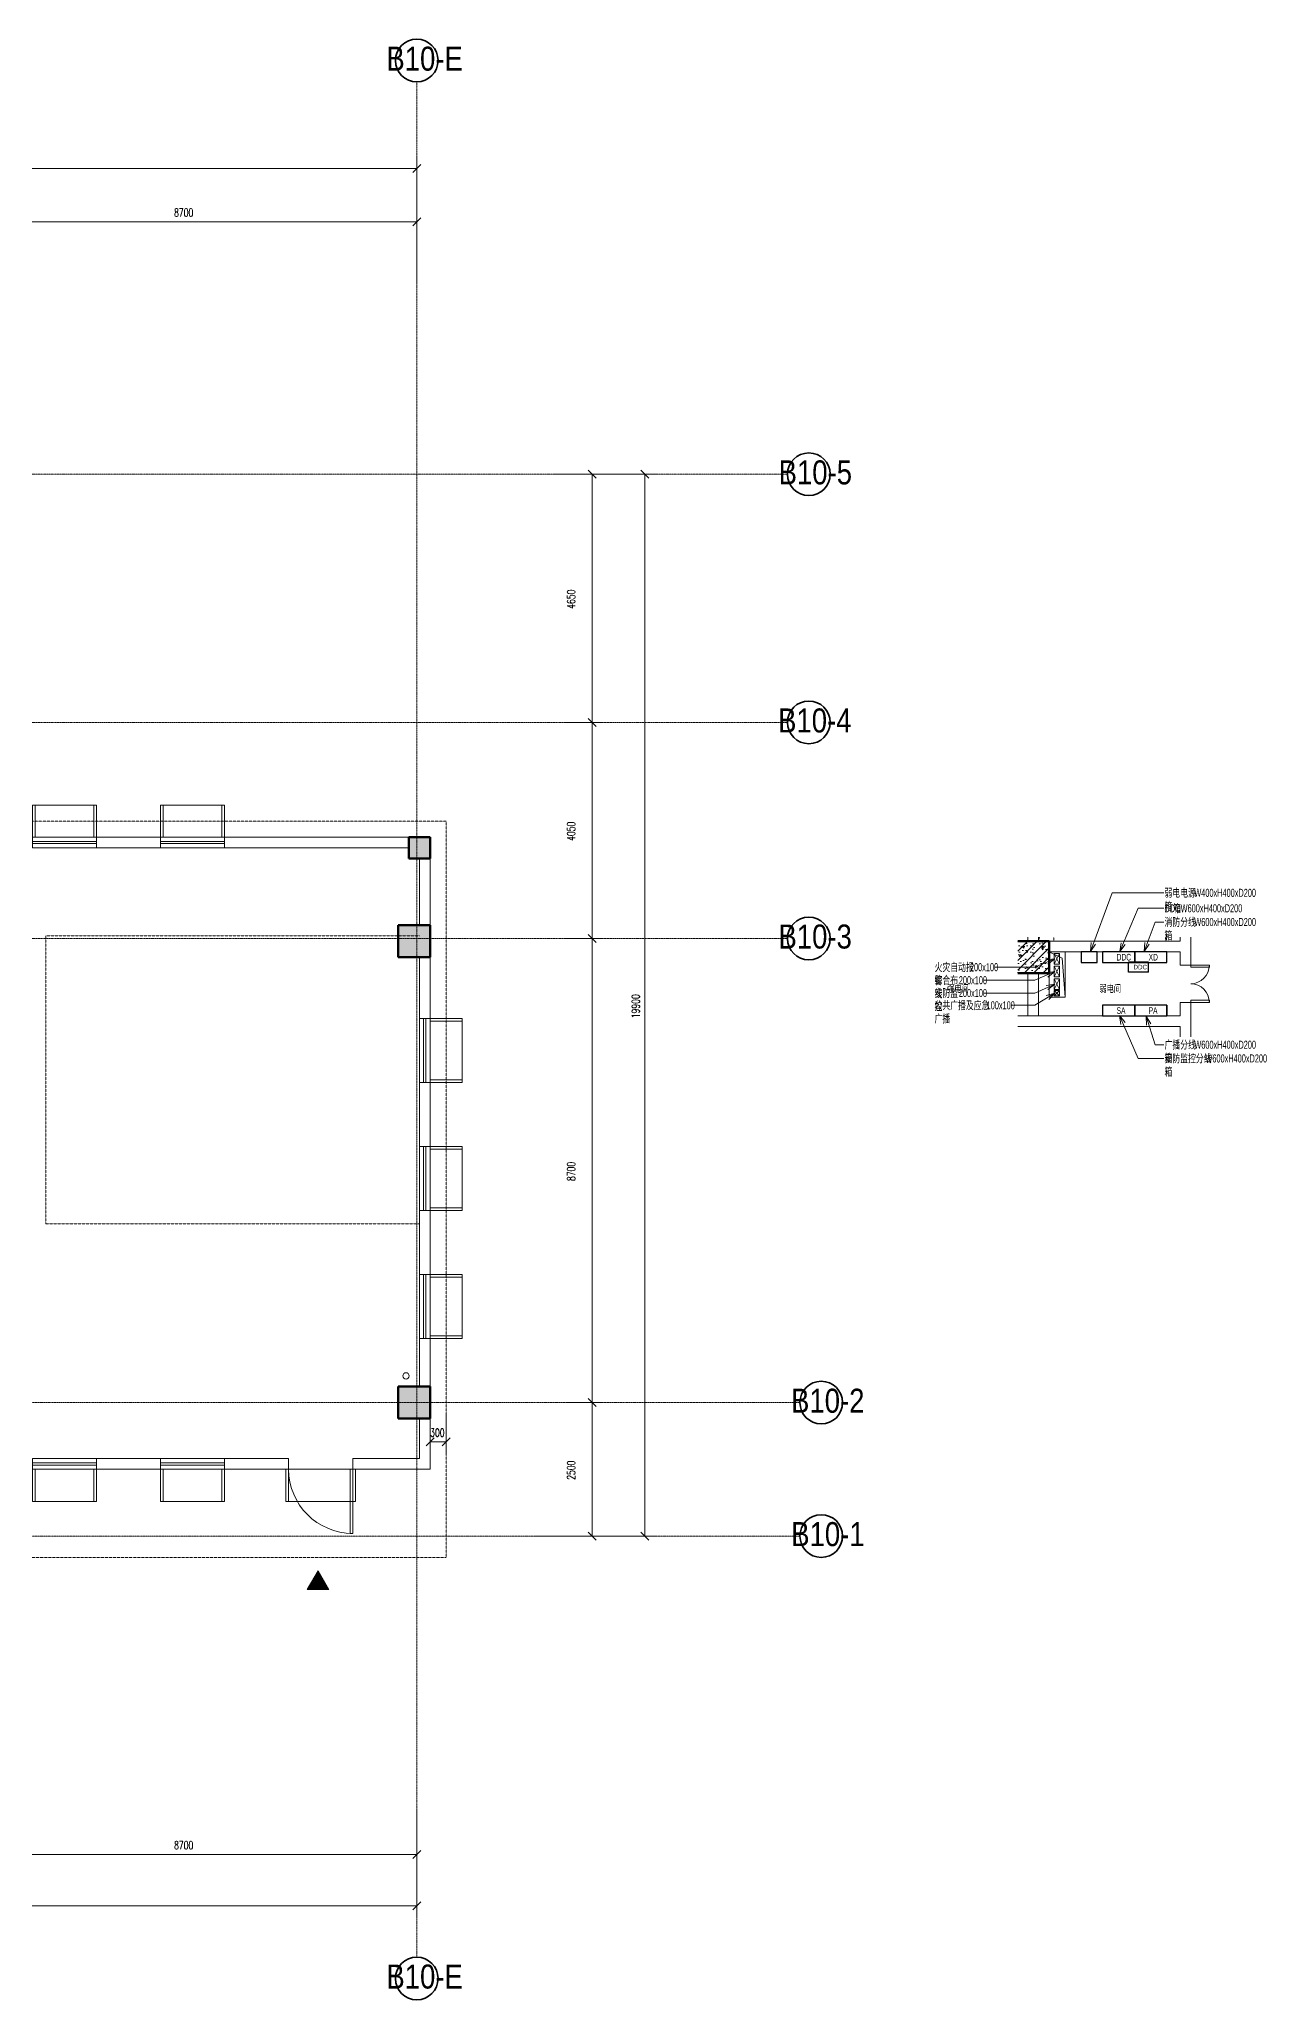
# Model space of a CAD drawing. Header units: millimetres. Extents: x 147808 to 207182, y -28592 to 8154.
# Drawn here: x 184325 to 207182, y -28592 to 8154 of the extents above; entities that cross this region are included whole.
import ezdxf

# ---------------------------------------------------------------- set-up
doc = ezdxf.new("R2010")
doc.units = ezdxf.units.MM
for name, pattern in [('TJ Dash', [1.6, 1, -0.6]), ('TJ Dash 2x', [3, 2, -1]), ('轴网线', [22.24, 12.7, -3.18, 3.18, -3.18])]:
    doc.linetypes.add(name, pattern=pattern)
for name, color, linetype, lineweight in [('A-____-____-DIMS', 7, 'Continuous', 5), ('A-____-____-DIMS-100', 7, 'Continuous', 5), ('A-____-NOTE-TEXT', 7, 'Continuous', 5), ('A-AREA-____-IDEN', 7, 'Continuous', 5), ('A-DETL-____-OTLN', 7, 'Continuous', 5), ('A-DETL-GENF-OTLN', 7, 'Continuous', 5), ('A-WALL-____-MCUT', 7, 'Continuous', 13), ('A-WALL-____-OTLN', 7, 'Continuous', 13), ('E-CABL-TRAY-OTLN', 7, 'Continuous', 35), ('G-____-____-TEXT', 7, 'Continuous', 5), ('Q-SPCQ-____-OTLN', 7, 'Continuous', 5), ('S-GRID-____-IDEN', 7, 'Continuous', 5), ('S-GRID-____-OTLN', 7, 'Continuous', 5)]:
    doc.layers.add(name, color=color, linetype=linetype, lineweight=lineweight)
for name, color, linetype, lineweight, true_color in [('A-DOOR-____-MCUT', 7, 'Continuous', 13, 0x00007f), ('A-DOOR-____-OTLN', 5, 'Continuous', 13, 0x0000ff), ('A-FLOR-____-OTLN', 7, 'Continuous', 13, 0x007f00), ('A-GLAZ-____-MCUT', 7, 'Continuous', 13, 0x007f00), ('A-GLAZ-____-OTLN', 7, 'Continuous', 13, 0x00007f)]:
    doc.layers.add(name, color=color, linetype=linetype, lineweight=lineweight, true_color=true_color)
doc.styles.add('RomanD', font='romand__.ttf', dxfattribs={"width": 0.7, "height": 150})
doc.styles.add('TJ_FangSong_1', font='', dxfattribs={"height": 85})
doc.styles.add('TJ_FangSong_Narrow', font='', dxfattribs={"height": 450})
doc.styles.add('TJ_FangSong_Narrow_2', font='', dxfattribs={"width": 0.7, "height": 125})
doc.styles.add('TJ_FangSong_Narrow_3', font='', dxfattribs={"width": 0.7, "height": 150})
doc.styles.add('仿宋_2', font='', dxfattribs={"width": 0.7, "height": 137.5})
doc.styles.get('TJ_FangSong_1').set_extended_font_data('TJ_FangSong')
doc.styles.get('TJ_FangSong_Narrow').set_extended_font_data('TJ_FangSong_Narrow')
doc.styles.get('TJ_FangSong_Narrow_2').set_extended_font_data('TJ_FangSong_Narrow')
doc.styles.get('TJ_FangSong_Narrow_3').set_extended_font_data('TJ_FangSong_Narrow')
doc.styles.get('仿宋_2').set_extended_font_data('FangSong')
doc.dimstyles.new('对角线_-_1_5mm_RomanD_1_20', dxfattribs={"dimscale": 304.8, "dimtxt": 150.53621, "dimasz": 0.492126, "dimexe": 0.656168, "dimexo": 0.0625, "dimgap": 0.164042, "dimtad": 1, "dimdec": 0, "dimzin": 0, "dimdsep": 46, "dimtxsty": 'RomanD', "dimblk1": 'OBLIQUE', "dimblk2": 'OBLIQUE', "dimsah": 1, "dimcen": 0.09, "dimazin": 0, "dimtfac": 1, "dimtdec": 4, "dimtix": 1, "dimtmove": 2, "dimatfit": 3, "dimfxl": 1.64042, "dimfxlon": 1, "dimtvp": 1, "dimtolj": 1, "dimtzin": 0, "dimarcsym": 2})
doc.dimstyles.new('对角线_-_1_5mm_RomanD_1_20_1', dxfattribs={"dimscale": 304.8, "dimtxt": 150.53621, "dimasz": 0.492126, "dimexe": 0.656168, "dimexo": 0.0625, "dimgap": 0.164042, "dimtad": 1, "dimdec": 0, "dimzin": 0, "dimdsep": 46, "dimtxsty": 'RomanD', "dimblk1": 'OBLIQUE', "dimblk2": 'OBLIQUE', "dimsah": 1, "dimcen": 0.09, "dimazin": 0, "dimtfac": 1, "dimtdec": 4, "dimtix": 1, "dimtmove": 0, "dimatfit": 3, "dimfxl": 1.64042, "dimfxlon": 1, "dimtvp": 1, "dimtolj": 1, "dimtzin": 0, "dimarcsym": 2})

# ---------------------------------------------------------------- blocks, each defined once
blk = doc.blocks.new('双层单列 - 双层单列-2855370-ELV_1F')
at = {"layer": 'A-GLAZ-____-MCUT', "color": 251, "lineweight": 5, "true_color": 0x515151}
for p, q in [((-600, -700), (-600, -100)), ((-550, -100), (-550, -700)), ((550, -700), (550, -100)), ((600, -100), (600, -700)), ((-550, -700), (-600, -700)), ((600, -700), (550, -700))]:
    blk.add_line(p, q, dxfattribs=at)
at = {"layer": 'A-GLAZ-____-OTLN', "color": 251, "lineweight": 5, "true_color": 0x515151}
for p, q in [((-600, 100), (600, 100)), ((-600, -100), (-600, 100)), ((-600, 20), (600, 20)), ((600, 100), (600, -100)), ((-600, -20), (600, -20)), ((-600, -100), (600, -100)), ((550, -700), (-550, -700))]:
    blk.add_line(p, q, dxfattribs=at)
blk = doc.blocks.new('双层单列 - 双层单列-2855371-ELV_1F')
at = {"layer": 'A-GLAZ-____-MCUT', "color": 251, "lineweight": 5, "true_color": 0x515151}
for p, q in [((-550, 700), (-600, 700)), ((-600, 700), (-600, 100)), ((-550, 100), (-550, 700)), ((550, 700), (550, 100)), ((600, 700), (550, 700)), ((600, 100), (600, 700))]:
    blk.add_line(p, q, dxfattribs=at)
at = {"layer": 'A-GLAZ-____-OTLN', "color": 251, "lineweight": 5, "true_color": 0x515151}
for p, q in [((550, 700), (-550, 700)), ((-600, 100), (600, 100)), ((-600, 100), (-600, -100)), ((-600, 20), (600, 20)), ((600, -100), (600, 100)), ((-600, -20), (600, -20)), ((-600, -100), (600, -100))]:
    blk.add_line(p, q, dxfattribs=at)
blk = doc.blocks.new('TJ单扇平开门-带窗框 - M1230-2749873-ELV_1F')
at = {"layer": 'A-DOOR-____-MCUT', "color": 251, "lineweight": 5, "true_color": 0x515151}
for p, q in [((550, -100), (600, -100)), ((550, -1300), (550, -100)), ((600, -100), (600, -1300)), ((600, -1300), (550, -1300))]:
    blk.add_line(p, q, dxfattribs=at)
at = {"layer": 'A-DOOR-____-MCUT', "color": 173, "lineweight": 5, "true_color": 0x5151be}
blk.add_arc((600, -100), 1200, 180, 270, dxfattribs=at)
at = {"layer": 'A-DOOR-____-OTLN', "color": 251, "lineweight": 5, "true_color": 0x515151}
for p, q in [((-650, -100), (-650, -700)), ((-600, -700), (-600, -100)), ((600, -700), (600, -100)), ((650, -100), (650, -700)), ((-650, -700), (-600, -700)), ((-600, -700), (600, -700)), ((650, -700), (600, -700))]:
    blk.add_line(p, q, dxfattribs=at)
blk = doc.blocks.new('雨水管 2d - 地漏 R50-1793327-ELV_1F')
at = {"layer": 'Q-SPCQ-____-OTLN', "color": 251, "true_color": 0x515151}
blk.add_circle((0, 0), 60, dxfattribs=at)
blk = doc.blocks.new('双层单列 - 双层单列-V18-ELV_1F')
at = {"layer": 'A-GLAZ-____-MCUT', "color": 251, "lineweight": 5, "true_color": 0x515151}
for p, q in [((-550, 700), (-600, 700)), ((-600, 700), (-600, 100)), ((-550, 100), (-550, 700)), ((550, 700), (550, 100)), ((600, 700), (550, 700)), ((600, 100), (600, 700)), ((600, 20), (600, 100))]:
    blk.add_line(p, q, dxfattribs=at)
at = {"layer": 'A-GLAZ-____-OTLN', "color": 251, "lineweight": 5, "true_color": 0x515151}
for p, q in [((550, 700), (-550, 700)), ((-600, 100), (600, 100)), ((-600, 100), (-600, -100)), ((-600, 20), (600, 20)), ((600, -100), (600, 100)), ((-600, -20), (600, -20)), ((-600, -100), (600, -100))]:
    blk.add_line(p, q, dxfattribs=at)
blk = doc.blocks.new('箭头 - 入口符号 - 箭头 - 入口符号-1524210-ELV_1F')
at = {"layer": 'A-DETL-GENF-OTLN', "true_color": 0x757575}
blk.add_hatch(color=8, dxfattribs=at).paths.add_polyline_path([(-200, 0), (200, 0), (0, 346)], flags=0)
at = {"layer": 'A-DETL-GENF-OTLN', "color": 250, "true_color": 0x444444}
for p, q in [((-200, 0), (0, 346)), ((-200, 0), (200, 0)), ((200, 0), (0, 346))]:
    blk.add_line(p, q, dxfattribs=at)
blk = doc.blocks.new('DIMBLOCK1-ELV_1F')
at = {"layer": 'A-____-____-DIMS-100', "color": 250, "true_color": 0x444444, "transparency": 16777216}
for p, q in [((194189, -17400), (194889, -17400)), ((194689, -17400), (194189, -17400)), ((194689, -19900), (194689, -17400)), ((194189, -19900), (194889, -19900)), ((194689, -19900), (194189, -19900))]:
    blk.add_line(p, q, dxfattribs=at)
at = {"layer": 'A-____-____-DIMS-100', "color": 250, "lineweight": 35, "true_color": 0x444444, "transparency": 16777216}
for p, q in [((194689, -17400), (194614, -17325)), ((194689, -17400), (194764, -17475)), ((194689, -19900), (194614, -19825)), ((194689, -19900), (194764, -19975))]:
    blk.add_line(p, q, dxfattribs=at)
at = {"layer": 'A-____-____-DIMS-100', "color": 0, "transparency": 16777216, "insert": (194219, -18847), "char_height": 150, "width": 472.45, "attachment_point": 1, "rotation": 90, "line_spacing_factor": 1.146391, "style": 'RomanD'}
blk.add_mtext('2500', dxfattribs=at)
blk = doc.blocks.new('_Oblique')
at = {"color": 0, "linetype": 'ByBlock', "lineweight": -2}
blk.add_line((-0.5, -0.5), (0.5, 0.5), dxfattribs=at)
blk = doc.blocks.new('DIMBLOCK2-ELV_1F')
at = {"layer": 'A-____-____-DIMS-100', "color": 250, "true_color": 0x444444, "transparency": 16777216}
for p, q in [((194189, -8700), (194889, -8700)), ((194689, -8700), (194189, -8700)), ((194689, -17400), (194689, -8700)), ((194189, -17400), (194889, -17400)), ((194689, -17400), (194189, -17400))]:
    blk.add_line(p, q, dxfattribs=at)
at = {"layer": 'A-____-____-DIMS-100', "color": 250, "lineweight": 35, "true_color": 0x444444, "transparency": 16777216}
for p, q in [((194689, -8700), (194614, -8625)), ((194689, -8700), (194764, -8775)), ((194689, -17400), (194614, -17325)), ((194689, -17400), (194764, -17475))]:
    blk.add_line(p, q, dxfattribs=at)
at = {"layer": 'A-____-____-DIMS-100', "color": 0, "transparency": 16777216, "insert": (194219, -13247), "char_height": 150, "width": 472.45, "attachment_point": 1, "rotation": 90, "line_spacing_factor": 1.146391, "style": 'RomanD'}
blk.add_mtext('8700', dxfattribs=at)
blk = doc.blocks.new('DIMBLOCK3-ELV_1F')
at = {"layer": 'A-____-____-DIMS-100', "color": 250, "true_color": 0x444444, "transparency": 16777216}
for p, q in [((194189, -4650), (194889, -4650)), ((194689, -4650), (194189, -4650)), ((194689, -8700), (194689, -4650)), ((194189, -8700), (194889, -8700)), ((194689, -8700), (194189, -8700))]:
    blk.add_line(p, q, dxfattribs=at)
at = {"layer": 'A-____-____-DIMS-100', "color": 250, "lineweight": 35, "true_color": 0x444444, "transparency": 16777216}
for p, q in [((194689, -4650), (194614, -4575)), ((194689, -4650), (194764, -4725)), ((194689, -8700), (194614, -8625)), ((194689, -8700), (194764, -8775))]:
    blk.add_line(p, q, dxfattribs=at)
at = {"layer": 'A-____-____-DIMS-100', "color": 0, "transparency": 16777216, "insert": (194219, -6872), "char_height": 150, "width": 472.45, "attachment_point": 1, "rotation": 90, "line_spacing_factor": 1.146391, "style": 'RomanD'}
blk.add_mtext('4050', dxfattribs=at)
blk = doc.blocks.new('DIMBLOCK4-ELV_1F')
at = {"layer": 'A-____-____-DIMS-100', "color": 250, "lineweight": 35, "true_color": 0x444444, "transparency": 16777216}
for p, q in [((194689, 0), (194614, 75)), ((194689, 0), (194764, -75)), ((194689, -4650), (194614, -4575)), ((194689, -4650), (194764, -4725))]:
    blk.add_line(p, q, dxfattribs=at)
at = {"layer": 'A-____-____-DIMS-100', "color": 250, "true_color": 0x444444, "transparency": 16777216}
for p, q in [((194189, 0), (194889, 0)), ((194689, 0), (194189, 0)), ((194689, -4650), (194689, 0)), ((194189, -4650), (194889, -4650)), ((194689, -4650), (194189, -4650))]:
    blk.add_line(p, q, dxfattribs=at)
at = {"layer": 'A-____-____-DIMS-100', "color": 0, "transparency": 16777216, "insert": (194219, -2522), "char_height": 150, "width": 472.45, "attachment_point": 1, "rotation": 90, "line_spacing_factor": 1.146391, "style": 'RomanD'}
blk.add_mtext('4650', dxfattribs=at)
blk = doc.blocks.new('DIMBLOCK5-ELV_1F')
at = {"layer": 'A-____-____-DIMS-100', "color": 250, "true_color": 0x444444, "transparency": 16777216}
for p, q in [((156600, 2893), (156600, 5930)), ((191400, 4789), (191400, 5930)), ((156600, 5730), (191400, 5730)), ((156600, 5730), (156600, 2893)), ((191400, 5730), (191400, 4789))]:
    blk.add_line(p, q, dxfattribs=at)
at = {"layer": 'A-____-____-DIMS-100', "color": 250, "lineweight": 35, "true_color": 0x444444, "transparency": 16777216}
for p, q in [((156600, 5730), (156525, 5655)), ((156600, 5730), (156675, 5805)), ((191400, 5730), (191325, 5655)), ((191400, 5730), (191475, 5805))]:
    blk.add_line(p, q, dxfattribs=at)
at = {"layer": 'A-____-____-DIMS-100', "color": 0, "transparency": 16777216, "insert": (173754, 5980), "char_height": 150, "width": 590.57, "attachment_point": 1, "line_spacing_factor": 1.146391, "style": 'RomanD'}
blk.add_mtext('34800', dxfattribs=at)
blk = doc.blocks.new('DIMBLOCK9-ELV_1F')
at = {"layer": 'A-____-____-DIMS-100', "color": 250, "true_color": 0x444444, "transparency": 16777216}
for p, q in [((182700, -25371), (182700, -26071)), ((182700, -25871), (182700, -25371)), ((191400, -25371), (191400, -26071)), ((191400, -25871), (191400, -25371)), ((182700, -25871), (191400, -25871))]:
    blk.add_line(p, q, dxfattribs=at)
at = {"layer": 'A-____-____-DIMS-100', "color": 250, "lineweight": 35, "true_color": 0x444444, "transparency": 16777216}
for p, q in [((182700, -25871), (182625, -25946)), ((182700, -25871), (182775, -25796)), ((191400, -25871), (191325, -25946)), ((191400, -25871), (191475, -25796))]:
    blk.add_line(p, q, dxfattribs=at)
at = {"layer": 'A-____-____-DIMS-100', "color": 0, "transparency": 16777216, "insert": (186853, -25621), "char_height": 150, "width": 472.45, "attachment_point": 1, "line_spacing_factor": 1.146391, "style": 'RomanD'}
blk.add_mtext('8700', dxfattribs=at)
blk = doc.blocks.new('DIMBLOCK17-ELV_1F')
at = {"layer": 'A-____-____-DIMS-100', "color": 250, "true_color": 0x444444, "transparency": 16777216}
for p, q in [((182700, 3677), (182700, 4930)), ((191400, 3586), (191400, 4930)), ((182700, 4730), (191400, 4730)), ((182700, 4730), (182700, 3677)), ((191400, 4730), (191400, 3586))]:
    blk.add_line(p, q, dxfattribs=at)
at = {"layer": 'A-____-____-DIMS-100', "color": 250, "lineweight": 35, "true_color": 0x444444, "transparency": 16777216}
for p, q in [((182700, 4730), (182775, 4805)), ((191400, 4730), (191475, 4805)), ((182700, 4730), (182625, 4655)), ((191400, 4730), (191325, 4655))]:
    blk.add_line(p, q, dxfattribs=at)
at = {"layer": 'A-____-____-DIMS-100', "color": 0, "transparency": 16777216, "insert": (186853, 4980), "char_height": 150, "width": 472.45, "attachment_point": 1, "line_spacing_factor": 1.146391, "style": 'RomanD'}
blk.add_mtext('8700', dxfattribs=at)
blk = doc.blocks.new('DIMBLOCK18-ELV_1F')
at = {"layer": 'A-____-____-DIMS-100', "color": 250, "true_color": 0x444444, "transparency": 16777216}
for p, q in [((191650, -17637), (191650, -18337)), ((191650, -18137), (191650, -17637)), ((191950, -17637), (191950, -18337)), ((191950, -18137), (191950, -17637)), ((191650, -18137), (191950, -18137))]:
    blk.add_line(p, q, dxfattribs=at)
at = {"layer": 'A-____-____-DIMS-100', "color": 250, "lineweight": 35, "true_color": 0x444444, "transparency": 16777216}
for p, q in [((191650, -18137), (191575, -18212)), ((191650, -18137), (191725, -18062)), ((191950, -18137), (191875, -18212)), ((191950, -18137), (192025, -18062))]:
    blk.add_line(p, q, dxfattribs=at)
at = {"layer": 'A-____-____-DIMS-100', "color": 0, "transparency": 16777216, "insert": (191652, -17888), "char_height": 150, "width": 354.34, "attachment_point": 1, "line_spacing_factor": 1.146391, "style": 'RomanD'}
blk.add_mtext('300', dxfattribs=at)
blk = doc.blocks.new('DIMBLOCK19-ELV_1F')
at = {"layer": 'A-____-____-DIMS-100', "color": 250, "true_color": 0x444444, "transparency": 16777216}
for p, q in [((191400, -25011), (191400, -27029)), ((191400, -26829), (191400, -25011)), ((156600, -26329), (156600, -27029)), ((156600, -26829), (156600, -26329)), ((156600, -26829), (191400, -26829))]:
    blk.add_line(p, q, dxfattribs=at)
at = {"layer": 'A-____-____-DIMS-100', "color": 250, "lineweight": 35, "true_color": 0x444444, "transparency": 16777216}
for p, q in [((156600, -26829), (156675, -26754)), ((191400, -26829), (191475, -26754)), ((156600, -26829), (156525, -26904)), ((191400, -26829), (191325, -26904))]:
    blk.add_line(p, q, dxfattribs=at)
at = {"layer": 'A-____-____-DIMS-100', "color": 0, "transparency": 16777216, "insert": (173754, -26580), "char_height": 150, "width": 590.57, "attachment_point": 1, "line_spacing_factor": 1.146391, "style": 'RomanD'}
blk.add_mtext('34800', dxfattribs=at)
blk = doc.blocks.new('DIMBLOCK21-ELV_1F')
at = {"layer": 'A-____-____-DIMS-100', "color": 250, "lineweight": 35, "true_color": 0x444444, "transparency": 16777216}
for p, q in [((195678, 0), (195603, 75)), ((195678, 0), (195753, -75)), ((195678, -19900), (195603, -19825)), ((195678, -19900), (195753, -19975))]:
    blk.add_line(p, q, dxfattribs=at)
at = {"layer": 'A-____-____-DIMS-100', "color": 250, "true_color": 0x444444, "transparency": 16777216}
for p, q in [((193990, 0), (195878, 0)), ((195678, 0), (193990, 0)), ((195678, 0), (195678, -19900)), ((193601, -19900), (195878, -19900)), ((195678, -19900), (193601, -19900))]:
    blk.add_line(p, q, dxfattribs=at)
at = {"layer": 'A-____-____-DIMS-100', "color": 0, "transparency": 16777216, "insert": (195429, -10196), "char_height": 150, "width": 590.57, "attachment_point": 1, "rotation": 90, "line_spacing_factor": 1.146391, "style": 'RomanD'}
blk.add_mtext('19900', dxfattribs=at)
blk = doc.blocks.new('轴网 - R4_0-512320-ELV_1F')
at = {"layer": 'S-GRID-____-IDEN', "color": 160, "lineweight": 35, "true_color": 0x4444ff}
blk.add_circle((0, 0), 4, dxfattribs=at)
blk = doc.blocks.new('TJ双扇平开门 - FMA0723-2632723-ELV_1F 弱电间')
at = {"layer": 'A-DOOR-____-MCUT', "color": 251, "lineweight": 5, "true_color": 0x515151}
for p, q in [((-350, 100), (-350, 450)), ((-350, 450), (-310, 450)), ((-310, 450), (-310, 100)), ((350, 450), (310, 450)), ((310, 450), (310, 100)), ((350, 100), (350, 450)), ((-310, 100), (-350, 100)), ((310, 100), (350, 100))]:
    blk.add_line(p, q, dxfattribs=at)
at = {"layer": 'A-DOOR-____-MCUT', "color": 173, "lineweight": 5, "true_color": 0x5151be}
for centre, start, end in [((-350, 100), 0, 90), ((350, 100), 90, 180)]:
    blk.add_arc(centre, 350, start, end, dxfattribs=at)
blk = doc.blocks.new('TJ客梯 - 1300_1300 TYP2-2462550-ELV_1F 弱电间')
at = {"layer": 'Q-SPCQ-____-OTLN', "color": 13, "linetype": 'TJ Dash', "true_color": 0xff5151}
for p, q in [((-1128, 1050), (-1200, 1050)), ((-1200, 1050), (-1200, -1050)), ((-1128, 1050), (-1200, 1050)), ((-1128, -1050), (-1200, -1050)), ((-1128, -1050), (-1200, -1050))]:
    blk.add_line(p, q, dxfattribs=at)
blk = doc.blocks.new('YXQH_AR_B9-20_rvt-2-ELV_1F 弱电间')
at = {"layer": 'A-DETL-GENF-OTLN', "true_color": 0xa1a1a1}
h = blk.add_hatch(dxfattribs=at)
h.set_pattern_fill('FP_6', color=253, style=0, pattern_type=2)
h.set_pattern_definition([(7.754, (-233.29, -102.01), (6.07952, 166.44716), [1.676, -774.384]), (7.754, (388.17, 109.03), (6.07952, 166.44716), [1.676, -774.384]), (9.74, (181.9, 58.1), (5e-05, 633.1454), [1.676, -294.181]), (9.74, (169.8, 102.1), (5e-05, 633.1454), [1.676, -294.181]), (68.882, (112.83, -30.8), (-70.06914, 520.92963), [1.676, -544.668]), (68.882, (64.5, -53.24), (-70.06914, 520.92963), [1.676, -544.668]), (56.297, (-25.6, 65.6), (-367.2416, 311.4295), [1.676, -235.371]), (56.297, (68.9, 165.95), (-367.2416, 311.4295), [1.676, -235.371]), (137.416, (93.795, 47.04), (-1967.5276225, 1771.72938), [36.956, -4902.156]), (8.512, (45.027, 39.704), (1558.786887, 282.490922), [49.316, -2678.19]), (236.294, (66.605, 72.07), (-2233.5867483, -3384.4028616), [38.901, -6596.318]), (128.267, (61.08, 110.005), (-3065.867944, 3832.687739), [26.731, -8905.258]), (9.74, (24.31, 103.79), (1534.573974, 321.532063), [37.291, -5175.185]), (233.414, (44.509, 130.98), (-10417.0482796, -14051.5446212), [33.87, -28086.827]), (67.8, (20.24, -26.14), (219.873396, 720.817654), [25.426, -1903.956]), (307.846, (0, 0), (428.0083, -407.469247), [33.062, -1475.221]), (45, (0, 0), (-88.38835, 88.38835), []), (355, (0, 0), (289.254, 344.7196), [30, -330]), (7.754, (0, 0), (6.07952, 166.44716), [1.676, -774.384]), (7.754, (258.63, 198.46), (6.07952, 166.44716), [1.676, -774.384]), (7.754, (524.4, 402.39), (6.07952, 166.44716), [1.676, -774.384]), (9.74, (-161.5, 0), (5e-05, 633.1454), [1.676, -294.181]), (9.74, (-41.7, -109.8), (5e-05, 633.1454), [1.676, -294.181]), (9.74, (149.26, -284.76), (5e-05, 633.1454), [1.676, -294.181]), (68.882, (322.85, -276.7), (-70.06914, 520.92963), [1.676, -544.668]), (68.882, (-6.08, -67.16), (-70.06914, 520.92963), [1.676, -544.668]), (68.882, (-111.5, 0), (-70.06914, 520.92963), [1.676, -544.668]), (56.297, (0, 0), (-367.2416, 311.4295), [1.676, -235.371]), (56.297, (189.37, 24.93), (-367.2416, 311.4295), [1.676, -235.371]), (56.297, (505.15, 66.5), (-367.2416, 311.4295), [1.676, -235.371])])
h.paths.add_polyline_path([(171300, -9350), (171300, -8750), (170707, -8750), (170707, -9350)], flags=0)
at = {"color": 251, "lineweight": 5, "true_color": 0x515151}
for p, q in [((171116, -8678), (171100, -8750)), ((171300, -8950), (171540, -9070)), ((171540, -9070), (171600, -9800))]:
    blk.add_line(p, q, dxfattribs=at)
at = {"layer": 'A-DETL-____-OTLN', "color": 160, "lineweight": 70, "true_color": 0x4444ff}
for p, q in [((171300, -8750), (170707, -8750)), ((171300, -9350), (171300, -8750)), ((170707, -9350), (171300, -9350))]:
    blk.add_line(p, q, dxfattribs=at)
at = {"layer": 'A-FLOR-____-OTLN', "color": 8, "lineweight": 5, "true_color": 0x7f7f7f}
for p, q in [((170900, -8750), (170707, -8750)), ((171300, -8750), (170900, -8750)), ((173750, -8750), (171300, -8750)), ((173750, -8678), (173750, -8750)), ((171300, -8950), (171600, -8950)), ((171600, -8950), (171600, -9800)), ((171300, -9800), (171300, -9350)), ((171600, -9800), (171300, -9800))]:
    blk.add_line(p, q, dxfattribs=at)
at = {"layer": 'A-WALL-____-MCUT', "color": 251, "lineweight": 5, "true_color": 0x515151}
for p, q in [((170900, -8678), (170900, -8750)), ((171100, -8750), (171100, -8678)), ((173750, -8750), (171300, -8750)), ((173750, -8678), (173750, -8750)), ((173950, -9200), (173950, -8678)), ((171300, -8950), (173750, -8950)), ((173750, -8950), (173750, -9200)), ((170900, -9350), (170900, -10150)), ((171100, -10150), (171100, -9350)), ((173750, -9200), (173950, -9200)), ((173950, -9900), (173750, -9900)), ((173750, -9900), (173750, -10150)), ((173950, -10546), (173950, -9900)), ((170900, -10150), (170707, -10150)), ((173750, -10150), (171100, -10150)), ((170707, -10350), (173750, -10350)), ((173750, -10350), (173750, -10546))]:
    blk.add_line(p, q, dxfattribs=at)
at = {"layer": 'A-WALL-____-OTLN', "color": 251, "lineweight": 5, "true_color": 0x515151}
for p, q in [((170900, -8678), (170900, -8750)), ((171100, -8750), (171100, -8678)), ((170900, -9350), (170900, -10150)), ((171100, -10150), (171100, -9350)), ((171100, -10150), (170900, -10150))]:
    blk.add_line(p, q, dxfattribs=at)
at = {"color": 251, "lineweight": 5, "true_color": 0x515151}
for name, p, rotation in [('TJ客梯 - 1300_1300 TYP2-2462550-ELV_1F 弱电间', (172437, -7550), 89.99999999999878), ('TJ双扇平开门 - FMA0723-2632723-ELV_1F 弱电间', (173850, -9550), 270)]:
    blk.add_blockref(name, p, dxfattribs=dict(at, rotation=rotation))
at = {"layer": 'A-AREA-____-IDEN', "color": 250, "true_color": 0x444444, "char_height": 137.5, "width": 521.9, "attachment_point": 1, "style": '仿宋_2'}
for s, insert in [('强电间', (169386, -9570)), ('弱电间', (172240, -9570))]:
    blk.add_mtext(s, dxfattribs=dict(at, insert=insert))
blk = doc.blocks.new('YXQH_ELV_B_rvt-2-ELV_1F 弱电间')
at = {"layer": 'A-____-NOTE-TEXT', "color": 4, "lineweight": 25, "true_color": 0x00ffff}
for p, q in [((173158, -9143), (172783, -9143)), ((172783, -9331), (172783, -9143)), ((173158, -9331), (173158, -9143)), ((173158, -9331), (172783, -9331))]:
    blk.add_line(p, q, dxfattribs=at)
at = {"layer": 'A-DETL-____-OTLN', "lineweight": 25}
for p, q in [((172200, -8950), (171900, -8950)), ((171900, -8950), (171900, -9150)), ((171900, -9150), (172200, -9150)), ((172200, -9150), (172200, -8950)), ((172900, -8950), (172300, -8950)), ((172300, -8950), (172300, -9150)), ((172300, -9150), (172900, -9150)), ((173500, -8950), (172900, -8950)), ((172900, -8950), (172900, -9150)), ((172900, -9150), (172900, -8950)), ((172900, -9150), (173500, -9150)), ((173500, -9150), (173500, -8950)), ((172900, -9950), (172300, -9950)), ((172300, -9950), (172300, -10150)), ((172300, -10150), (172900, -10150)), ((173500, -9950), (172900, -9950)), ((172900, -9950), (172900, -10150)), ((172900, -10150), (172900, -9950)), ((172900, -10150), (173500, -10150)), ((173500, -9950), (173500, -10150)), ((173500, -10150), (173500, -9950))]:
    blk.add_line(p, q, dxfattribs=at)
at = {"layer": 'E-CABL-TRAY-OTLN', "color": 190, "lineweight": 9, "true_color": 0x8000ff}
for p, q in [((171490, -8983), (171390, -9183)), ((171490, -9183), (171390, -8983)), ((171490, -8983), (171390, -8983)), ((171390, -8983), (171390, -9183)), ((171390, -9183), (171490, -9183)), ((171490, -9183), (171490, -8983))]:
    blk.add_line(p, q, dxfattribs=at)
at = {"layer": 'E-CABL-TRAY-OTLN', "color": 216, "lineweight": 9, "true_color": 0x800080}
for p, q in [((171490, -9222), (171390, -9422)), ((171490, -9422), (171390, -9222)), ((171490, -9222), (171390, -9222)), ((171390, -9222), (171390, -9422)), ((171390, -9422), (171490, -9422)), ((171490, -9422), (171490, -9222))]:
    blk.add_line(p, q, dxfattribs=at)
at = {"layer": 'E-CABL-TRAY-OTLN', "color": 150, "lineweight": 9, "true_color": 0x0080ff}
for p, q in [((171490, -9459), (171390, -9659)), ((171490, -9659), (171390, -9459)), ((171490, -9459), (171390, -9459)), ((171390, -9459), (171390, -9659)), ((171490, -9659), (171490, -9459)), ((171390, -9659), (171490, -9659)), ((171490, -9677), (171390, -9777)), ((171490, -9777), (171390, -9677)), ((171490, -9677), (171390, -9677)), ((171390, -9677), (171390, -9777)), ((171390, -9777), (171490, -9777)), ((171490, -9777), (171490, -9677))]:
    blk.add_line(p, q, dxfattribs=at)
at = {"layer": 'G-____-____-TEXT', "lineweight": 13}
for p, q in [((172071, -8944), (172480, -7845)), ((172480, -7845), (173449, -7845)), ((172621, -8944), (172968, -8135)), ((172968, -8135), (173449, -8135)), ((173075, -8942), (173283, -8392)), ((173283, -8392), (173449, -8392)), ((172071, -8944), (172087, -8779)), ((172071, -8944), (172167, -8809)), ((172621, -8944), (172645, -8780)), ((172621, -8944), (172723, -8814)), ((173075, -8942), (173091, -8777)), ((173075, -8942), (173171, -8807)), ((171402, -9080), (171029, -9239)), ((171402, -9080), (171238, -9103)), ((171402, -9080), (171271, -9182)), ((170067, -9483), (170064, -9483)), ((171029, -9483), (170067, -9483)), ((170275, -9239), (170273, -9239)), ((171029, -9239), (170275, -9239)), ((171402, -9319), (171029, -9483)), ((171402, -9319), (171238, -9344)), ((171402, -9319), (171272, -9423)), ((170067, -9723), (170064, -9723)), ((171029, -9723), (170067, -9723)), ((171402, -9555), (171029, -9723)), ((171402, -9724), (171029, -9953)), ((171402, -9555), (171238, -9582)), ((171402, -9724), (171243, -9771)), ((171402, -9555), (171273, -9660)), ((171402, -9724), (171288, -9844)), ((170585, -9953), (170583, -9953)), ((171029, -9953), (170585, -9953)), ((172617, -10147), (172720, -10276)), ((172617, -10147), (172642, -10310)), ((172617, -10147), (172968, -10949)), ((173115, -10158), (173204, -10298)), ((173115, -10158), (173122, -10324)), ((173115, -10158), (173283, -10692)), ((172968, -10949), (173449, -10949)), ((173283, -10692), (173449, -10692))]:
    blk.add_line(p, q, dxfattribs=at)
at = {"layer": 'A-____-NOTE-TEXT', "lineweight": 13, "insert": (172878, -9194), "char_height": 85, "width": 228.48, "attachment_point": 1, "style": 'TJ_FangSong_1'}
blk.add_mtext('DDC', dxfattribs=at)
at = {"layer": 'G-____-____-TEXT', "lineweight": 13, "attachment_point": 1}
for s, insert, char_height, width, style in [('弱电电源箱', (173459, -7770), 150, 631.33, 'TJ_FangSong_Narrow_3'), ('DDC', (173459, -8060), 150, 193.61, 'TJ_FangSong_Narrow_3'), ('\\fTJ_FangSong_Narrow|b0|i0|c134|p2|;\\W.7;箱', (173619, -8060), 150, 126.27, 'TJ_FangSong_Narrow_3'), (' W600xH400xD200 ', (173723, -8060), 150, 1038.19, 'TJ_FangSong_Narrow_3'), (' W400xH400xD200 ', (173980, -7770), 150, 1043.8, 'TJ_FangSong_Narrow_3'), ('消防分线箱', (173459, -8317), 150, 631.33, 'TJ_FangSong_Narrow_3'), (' W600xH400xD200 ', (173980, -8317), 150, 1038.19, 'TJ_FangSong_Narrow_3'), ('火灾自动报警', (169149, -9164), 150, 757.59, 'TJ_FangSong_Narrow_3'), (' 200x100 ', (169774, -9164), 150, 592.05, 'TJ_FangSong_Narrow_3'), ('DDC', (172561, -8989), 125, 159.94, 'TJ_FangSong_Narrow_2'), ('XD', (173161, -8989), 125, 95.4, 'TJ_FangSong_Narrow_2'), ('综合布线', (169149, -9408), 150, 505.06, 'TJ_FangSong_Narrow_3'), (' 200x100 ', (169566, -9408), 150, 592.05, 'TJ_FangSong_Narrow_3'), ('安防监控', (169149, -9648), 150, 505.06, 'TJ_FangSong_Narrow_3'), ('公共广播及应急广播', (169149, -9878), 150, 1136.39, 'TJ_FangSong_Narrow_3'), (' 200x100 ', (169566, -9648), 150, 592.05, 'TJ_FangSong_Narrow_3'), (' 100x100 ', (170087, -9878), 150, 589.24, 'TJ_FangSong_Narrow_3'), ('SA', (172561, -9989), 125, 103.82, 'TJ_FangSong_Narrow_2'), ('PA', (173161, -9989), 125, 103.82, 'TJ_FangSong_Narrow_2'), ('广播分线箱', (173459, -10617), 150, 631.33, 'TJ_FangSong_Narrow_3'), (' W600xH400xD200 ', (173980, -10617), 150, 1038.19, 'TJ_FangSong_Narrow_3'), ('安防监控分线箱', (173459, -10874), 150, 883.86, 'TJ_FangSong_Narrow_3'), (' W600xH400xD200 ', (174188, -10874), 150, 1038.19, 'TJ_FangSong_Narrow_3')]:
    blk.add_mtext(s, dxfattribs=dict(at, insert=insert, char_height=char_height, width=width, style=style))
blk = doc.blocks.new('YXQH_AR_B9-20_rvt-1-ELV_1F')
at = {"layer": 'A-DETL-GENF-OTLN', "true_color": 0xa1a1a1}
h = blk.add_hatch(dxfattribs=at)
h.set_pattern_fill('FP_5', color=253, style=0, pattern_type=2)
h.set_pattern_definition([(7.754, (-466.58, -204.02), (12.15805, 332.8942), [3.353, -1548.768]), (7.754, (776.34, 218.05), (12.15805, 332.8942), [3.353, -1548.768]), (9.74, (363.8, 116.2), (0.0001, 1266.291), [3.353, -588.363]), (9.74, (339.6, 204.2), (0.0001, 1266.291), [3.353, -588.363]), (68.882, (225.66, -61.6), (-140.1373, 1041.8589), [3.353, -1089.337]), (68.882, (129, -106.5), (-140.1373, 1041.8589), [3.353, -1089.337]), (56.297, (-51.2, 131.2), (-734.4827, 622.8598), [3.353, -470.742]), (56.297, (137.8, 331.9), (-734.4827, 622.8598), [3.353, -470.742]), (137.416, (187.59, 94.08), (-3935.054568, 3543.459496), [73.913, -9804.313]), (8.512, (90.05, 79.41), (3117.572636, 564.982686), [98.632, -5356.38]), (236.294, (133.21, 144.14), (-4467.173774, -6768.804336), [77.802, -13192.636]), (128.267, (122.16, 220.01), (-6131.736673, 7665.37486), [53.462, -17810.517]), (9.74, (48.62, 207.58), (3069.14795, 643.06413), [74.582, -10350.37]), (233.414, (89.018, 261.96), (-20834.0959632, -28103.0884394), [67.74, -56173.655]), (67.8, (40.48, -52.28), (439.74679, 1441.63531), [50.851, -3807.912]), (307.846, (0, 0), (856.01581, -814.9391), [66.124, -2950.443]), (45, (0, 0), (-176.7767, 176.7767), []), (355, (0, 0), (578.509, 689.44), [60, -660]), (7.754, (0, 0), (12.15805, 332.8942), [3.353, -1548.768]), (7.754, (517.27, 396.9), (12.15805, 332.8942), [3.353, -1548.768]), (7.754, (1048.8, 804.78), (12.15805, 332.8942), [3.353, -1548.768]), (9.74, (-323, 0), (0.0001, 1266.291), [3.353, -588.363]), (9.74, (-83.4, -219.6), (0.0001, 1266.291), [3.353, -588.363]), (9.74, (298.5, -569.5), (0.0001, 1266.291), [3.353, -588.363]), (68.882, (645.7, -553.4), (-140.1373, 1041.8589), [3.353, -1089.337]), (68.882, (-12.15, -134.3), (-140.1373, 1041.8589), [3.353, -1089.337]), (68.882, (-223, 0), (-140.1373, 1041.8589), [3.353, -1089.337]), (56.297, (0, 0), (-734.4827, 622.8598), [3.353, -470.742]), (56.297, (378.7, 49.9), (-734.4827, 622.8598), [3.353, -470.742]), (56.297, (1010.3, 133), (-734.4827, 622.8598), [3.353, -470.742])])
h.paths.add_polyline_path([(173792.3, -17700), (174325, -17700), (174325, -17050), (173675, -17050), (173675, -17700)], flags=0)
h.paths.add_polyline_path([(191050, -17700), (191650, -17700), (191650, -17100), (191050, -17100)], flags=0)
h.paths.add_polyline_path([(183000, -17700), (183000, -17100), (182400, -17100), (182400, -17700)], flags=0)
h.paths.add_polyline_path([(165000, -17650), (165600, -17650), (165600, -17050), (165000, -17050)], flags=0)
h.paths.add_polyline_path([(156350, -17650), (156950, -17650), (156950, -17050), (156350, -17050)], flags=0)
h.paths.add_polyline_path([(170700, -9350), (171300, -9350), (171300, -8750), (170700, -8750)], flags=0)
h.paths.add_polyline_path([(176800, -9050), (176800, -8450), (176200, -8450), (176200, -9050)], flags=0)
h.paths.add_polyline_path([(191650, -9050), (191650, -8450), (191050, -8450), (191050, -9050)], flags=0)
h.paths.add_polyline_path([(183000, -9050), (183000, -8450), (182400, -8450), (182400, -9050)], flags=0)
h.paths.add_polyline_path([(156350, -9000), (156950, -9000), (156950, -8400), (156350, -8400)], flags=0)
h.paths.add_polyline_path([(165600, -9000), (165600, -8400), (165000, -8400), (165000, -9000)], flags=0)
h.paths.add_polyline_path([(191250, -7200), (191650, -7200), (191650, -6800), (191250, -6800)], flags=0)
h.paths.add_polyline_path([(182550, -7000), (182950, -7000), (182950, -6500), (182550, -6500)], flags=0)
h.paths.add_polyline_path([(171100, -6350), (171100, -5950), (170900, -5950), (170900, -6350)], flags=0)
h.paths.add_polyline_path([(173950, -6350), (173950, -5950), (173750, -5950), (173750, -6350), (173792.3, -6350)], flags=0)
h.paths.add_polyline_path([(168050, -6350), (168250, -6350), (168250, -5950), (168050, -5950)], flags=0)
h.paths.add_polyline_path([(173750, -4365), (173950, -4365), (173950, -3965), (173750, -3965)], flags=0)
h.paths.add_polyline_path([(170900, -4365), (171100, -4365), (171100, -3965), (170900, -3965)], flags=0)
h.paths.add_polyline_path([(168050, -4365), (168250, -4365), (168250, -3965), (168050, -3965)], flags=0)
h.paths.add_polyline_path([(173750, -2025), (173950, -2025), (173950, -1625), (173750, -1625)], flags=0)
h.paths.add_polyline_path([(168250, -2025), (168250, -1625), (168050, -1625), (168050, -2025)], flags=0)
h.paths.add_polyline_path([(170900, -1775), (171100, -1775), (171100, -1375), (170900, -1375)], flags=0)
h.paths.add_polyline_path([(156950, -350), (156950, 250), (156350, 250), (156350, -350)], flags=0)
h.paths.add_polyline_path([(165600, -350), (165600, 250), (165000, 250), (165000, -350), (165444.8, -350)], flags=0)
h.paths.add_polyline_path([(176800, -350), (176800, 250), (176200, 250), (176200, -350)], flags=0)
at = {"layer": 'A-DETL-____-OTLN', "color": 160, "linetype": 'TJ Dash 2x', "true_color": 0x4444ff}
for p, q in [((183250, -6500), (191950, -6500)), ((191950, -6500), (191950, -20300)), ((184450, -8650), (191450.1, -8650)), ((184450, -14050), (184450, -8650)), ((191450, -14050), (184450, -14050)), ((191950, -20300), (169750, -20300)), ((191950, -20300), (169750, -20300)), ((191950, -20300), (169750, -20300))]:
    blk.add_line(p, q, dxfattribs=at)
at = {"layer": 'A-DETL-____-OTLN', "color": 160, "lineweight": 70, "true_color": 0x4444ff}
for p, q in [((191650, -6800), (191250, -6800)), ((191250, -6800), (191250, -7200)), ((191650, -7200), (191650, -6800)), ((191250, -7200), (191650, -7200)), ((191650, -8450), (191050, -8450)), ((191050, -8450), (191050, -9050)), ((191650, -9050), (191650, -8450)), ((191050, -9050), (191650, -9050)), ((191650, -17100), (191050, -17100)), ((191050, -17100), (191050, -17700)), ((191650, -17700), (191650, -17100)), ((191050, -17700), (191650, -17700))]:
    blk.add_line(p, q, dxfattribs=at)
at = {"layer": 'A-FLOR-____-OTLN', "color": 8, "lineweight": 5, "true_color": 0x7f7f7f}
for p, q in [((186600, -7000), (185400, -7000)), ((191250, -7000), (187800, -7000)), ((191450, -8450), (191450, -7200)), ((191450, -10200), (191450, -9050)), ((191450, -12600), (191450, -11400)), ((191450, -15000), (191450, -13800)), ((191450, -17100), (191450, -16200)), ((191450, -18450), (191450, -17700)), ((185400, -18450), (186600, -18450)), ((187800, -18450), (189000, -18450)), ((189000, -18450), (189000, -18650)), ((189000, -18650), (190150, -18650)), ((190150, -18650), (190200, -18650)), ((190200, -18650), (190200, -18450)), ((190200, -18450), (191450, -18450))]:
    blk.add_line(p, q, dxfattribs=at)
at = {"layer": 'A-WALL-____-MCUT', "color": 251, "lineweight": 5, "true_color": 0x515151}
for p, q in [((186600, -6800), (185400, -6800)), ((191250, -6800), (187800, -6800)), ((185400, -7000), (186600, -7000)), ((187800, -7000), (191250, -7000)), ((191450, -7200), (191450, -8450)), ((191650, -8450), (191650, -7200)), ((191450, -9050), (191450, -10200)), ((191650, -10200), (191650, -9050)), ((191450, -11400), (191450, -12600)), ((191650, -12600), (191650, -11400)), ((191450, -13800), (191450, -15000)), ((191650, -15000), (191650, -13800)), ((191450, -16200), (191450, -17100)), ((191650, -17100), (191650, -16200)), ((191450, -17700), (191450, -18450)), ((191650, -18650), (191650, -17700)), ((186600, -18450), (185400, -18450)), ((185400, -18650), (186600, -18650)), ((189000, -18450), (187800, -18450)), ((187800, -18650), (189000, -18650)), ((189000, -18650), (189000, -18450)), ((191450, -18450), (190200, -18450)), ((190200, -18450), (190200, -18650)), ((190200, -18650), (191450, -18650)), ((191450, -18650), (191650, -18650))]:
    blk.add_line(p, q, dxfattribs=at)
at = {"layer": 'A-WALL-____-OTLN', "color": 251, "lineweight": 5, "true_color": 0x515151}
for p, q in [((187800, -6800), (187800, -6880)), ((187800, -6880), (187800, -7000)), ((191450, -10200), (191570, -10200)), ((191570, -10200), (191650, -10200))]:
    blk.add_line(p, q, dxfattribs=at)
at = {"layer": 'S-GRID-____-OTLN', "color": 160, "linetype": '轴网线', "true_color": 0x4444ff}
for p, q in [((191400, 7353.7), (191400, -27792.2)), ((198349.8, 0), (148741.6, 0)), ((198349.8, -4650), (148741.6, -4650)), ((198349.8, -8700), (148741.6, -8700)), ((198582.5, -17400), (148741.6, -17400)), ((198582.5, -19900), (148741.6, -19900))]:
    blk.add_line(p, q, dxfattribs=at)
at = {"color": 250, "lineweight": 5, "true_color": 0x444444, "xscale": 99.99999999999993, "yscale": 99.99999999999993, "zscale": 99.99999999999993}
for p, rotation in [((191400, 7753.7), 180), ((198749.8, 0), 89.99999999999984), ((198749.8, -4650), 89.99999999999984), ((198749.8, -8700), 89.99999999999984), ((198982.5, -17400), 89.99999999999984), ((198982.5, -19900), 89.99999999999984), ((191400, -28192.2), 180)]:
    blk.add_blockref('轴网 - R4_0-512320-ELV_1F', p, dxfattribs=dict(at, rotation=rotation))
at = {"color": 251, "lineweight": 5, "true_color": 0x515151}
for name, p in [('双层单列 - 双层单列-2855371-ELV_1F', (184800, -6900)), ('双层单列 - 双层单列-V18-ELV_1F', (187200, -6900)), ('雨水管 2d - 地漏 R50-1793327-ELV_1F', (191200, -16899.3)), ('双层单列 - 双层单列-2855370-ELV_1F', (184800, -18550)), ('TJ单扇平开门-带窗框 - M1230-2749873-ELV_1F', (189600, -18550))]:
    blk.add_blockref(name, p, dxfattribs=at)
for p, rotation in [((191550, -10800), 269.9999999999999), ((191550, -13200), 269.9999999999999), ((191550, -15600), 269.9999999999999), ((187200, -18550), 180)]:
    blk.add_blockref('双层单列 - 双层单列-2855371-ELV_1F', p, dxfattribs=dict(at, rotation=rotation))
at = {"color": 160, "linetype": 'TJ Dash 2x', "lineweight": 5, "true_color": 0x4444ff}
blk.add_blockref('箭头 - 入口符号 - 箭头 - 入口符号-1524210-ELV_1F', (189550, -20900), dxfattribs=at)
at = {"layer": 'S-GRID-____-IDEN', "color": 250, "true_color": 0x444444, "char_height": 450, "attachment_point": 1, "style": 'TJ_FangSong_Narrow'}
for s, insert, width in [('B10-E', (190831.7, 8014.2), 1370.886), ('B10-5', (198183.4, 260.6), 1362.869), ('B10-4', (198173.4, -4389.4), 1386.919), ('B10-3', (198179.9, -8439.4), 1370.886), ('B10-2', (198416.2, -17139.4), 1362.869), ('B10-1', (198419.2, -19639.4), 1354.852), ('B10-E', (190831.7, -27931.7), 1370.886)]:
    blk.add_mtext(s, dxfattribs=dict(at, insert=insert, width=width))
at = {"layer": 'A-____-____-DIMS', "color": 250, "true_color": 0x444444}
for base, p1, p2, override, picture, middle in [((191400, 5730.5), (156600, 2893.2), (191400, 4788.9), {"dimpost": '<>', "dimfxl": 34851.596355}, 'DIMBLOCK5-ELV_1F', (174000, 5855.5)), ((191400, 4730.5), (182700, 3677.2), (191400, 3585.8), {"dimpost": '<>', "dimfxl": 8700.480998}, 'DIMBLOCK17-ELV_1F', (187050, 4855.5)), ((191950, -18137.1), (191650, -17637.1), (191950, -17637.1), {"dimpost": '<>', "dimfxl": 299.999999}, 'DIMBLOCK18-ELV_1F', (191800, -18012.1)), ((191400, -26828.9), (156600, -26328.9), (191400, -25010.9), {"dimpost": '<>', "dimfxl": 34824.951362}, 'DIMBLOCK19-ELV_1F', (174000, -26703.9)), ((191400, -25870.6), (182700, -25370.6), (191400, -25370.6), {"dimpost": '<>', "dimfxl": 8700}, 'DIMBLOCK9-ELV_1F', (187050, -25745.6))]:
    dim = blk.add_linear_dim(base=base, p1=p1, p2=p2, dimstyle='对角线_-_1_5mm_RomanD_1_20_1', override=override, dxfattribs=at)
    dim.commit()
    dim.dimension.update_dxf_attribs({"geometry": picture, "text_midpoint": middle})
dim = blk.add_linear_dim(base=(195678.4, -19900), p1=(193990.2, 0), p2=(193601.4, -19900), angle=90, dimstyle='对角线_-_1_5mm_RomanD_1_20_1', override={"dimpost": '<>', "dimfxl": 19903.797647}, dxfattribs=at)
dim.commit()
dim.dimension.update_dxf_attribs({"geometry": 'DIMBLOCK21-ELV_1F', "text_midpoint": (195553.4, -9950)})
for base, p1, p2, override, picture, middle in [((194688.5, 0), (194188.5, -4650), (194188.5, 0), {"dimpost": '<>', "dimfxl": 4650}, 'DIMBLOCK4-ELV_1F', (194318.8, -2285.6)), ((194688.5, -4650), (194188.5, -8700), (194188.5, -4650), {"dimpost": '<>', "dimfxl": 4050}, 'DIMBLOCK3-ELV_1F', (194318.8, -6635.6)), ((194688.5, -8700), (194188.5, -17400), (194188.5, -8700), {"dimpost": '<>', "dimfxl": 8700}, 'DIMBLOCK2-ELV_1F', (194318.8, -13010.6)), ((194688.5, -17400), (194188.5, -19900), (194188.5, -17400), {"dimpost": '<>', "dimfxl": 2500}, 'DIMBLOCK1-ELV_1F', (194318.8, -18610.6))]:
    dim = blk.add_linear_dim(base=base, p1=p1, p2=p2, angle=90, dimstyle='对角线_-_1_5mm_RomanD_1_20', override=override, dxfattribs=at)
    dim.commit()
    dim.dimension.update_dxf_attribs({"geometry": picture, "text_midpoint": middle, "dimtype": 160, "text_rotation": 90})

msp = doc.modelspace()

# ---------------------------------------------------------------- block references
at = {"lineweight": 5}
for name, p in [('YXQH_AR_B9-20_rvt-1-ELV_1F', (0, 0)), ('YXQH_ELV_B_rvt-2-ELV_1F 弱电间', (31956, 0)), ('YXQH_AR_B9-20_rvt-2-ELV_1F 弱电间', (31956, 0))]:
    msp.add_blockref(name, p, dxfattribs=at)

doc.saveas('drawing.dxf')
